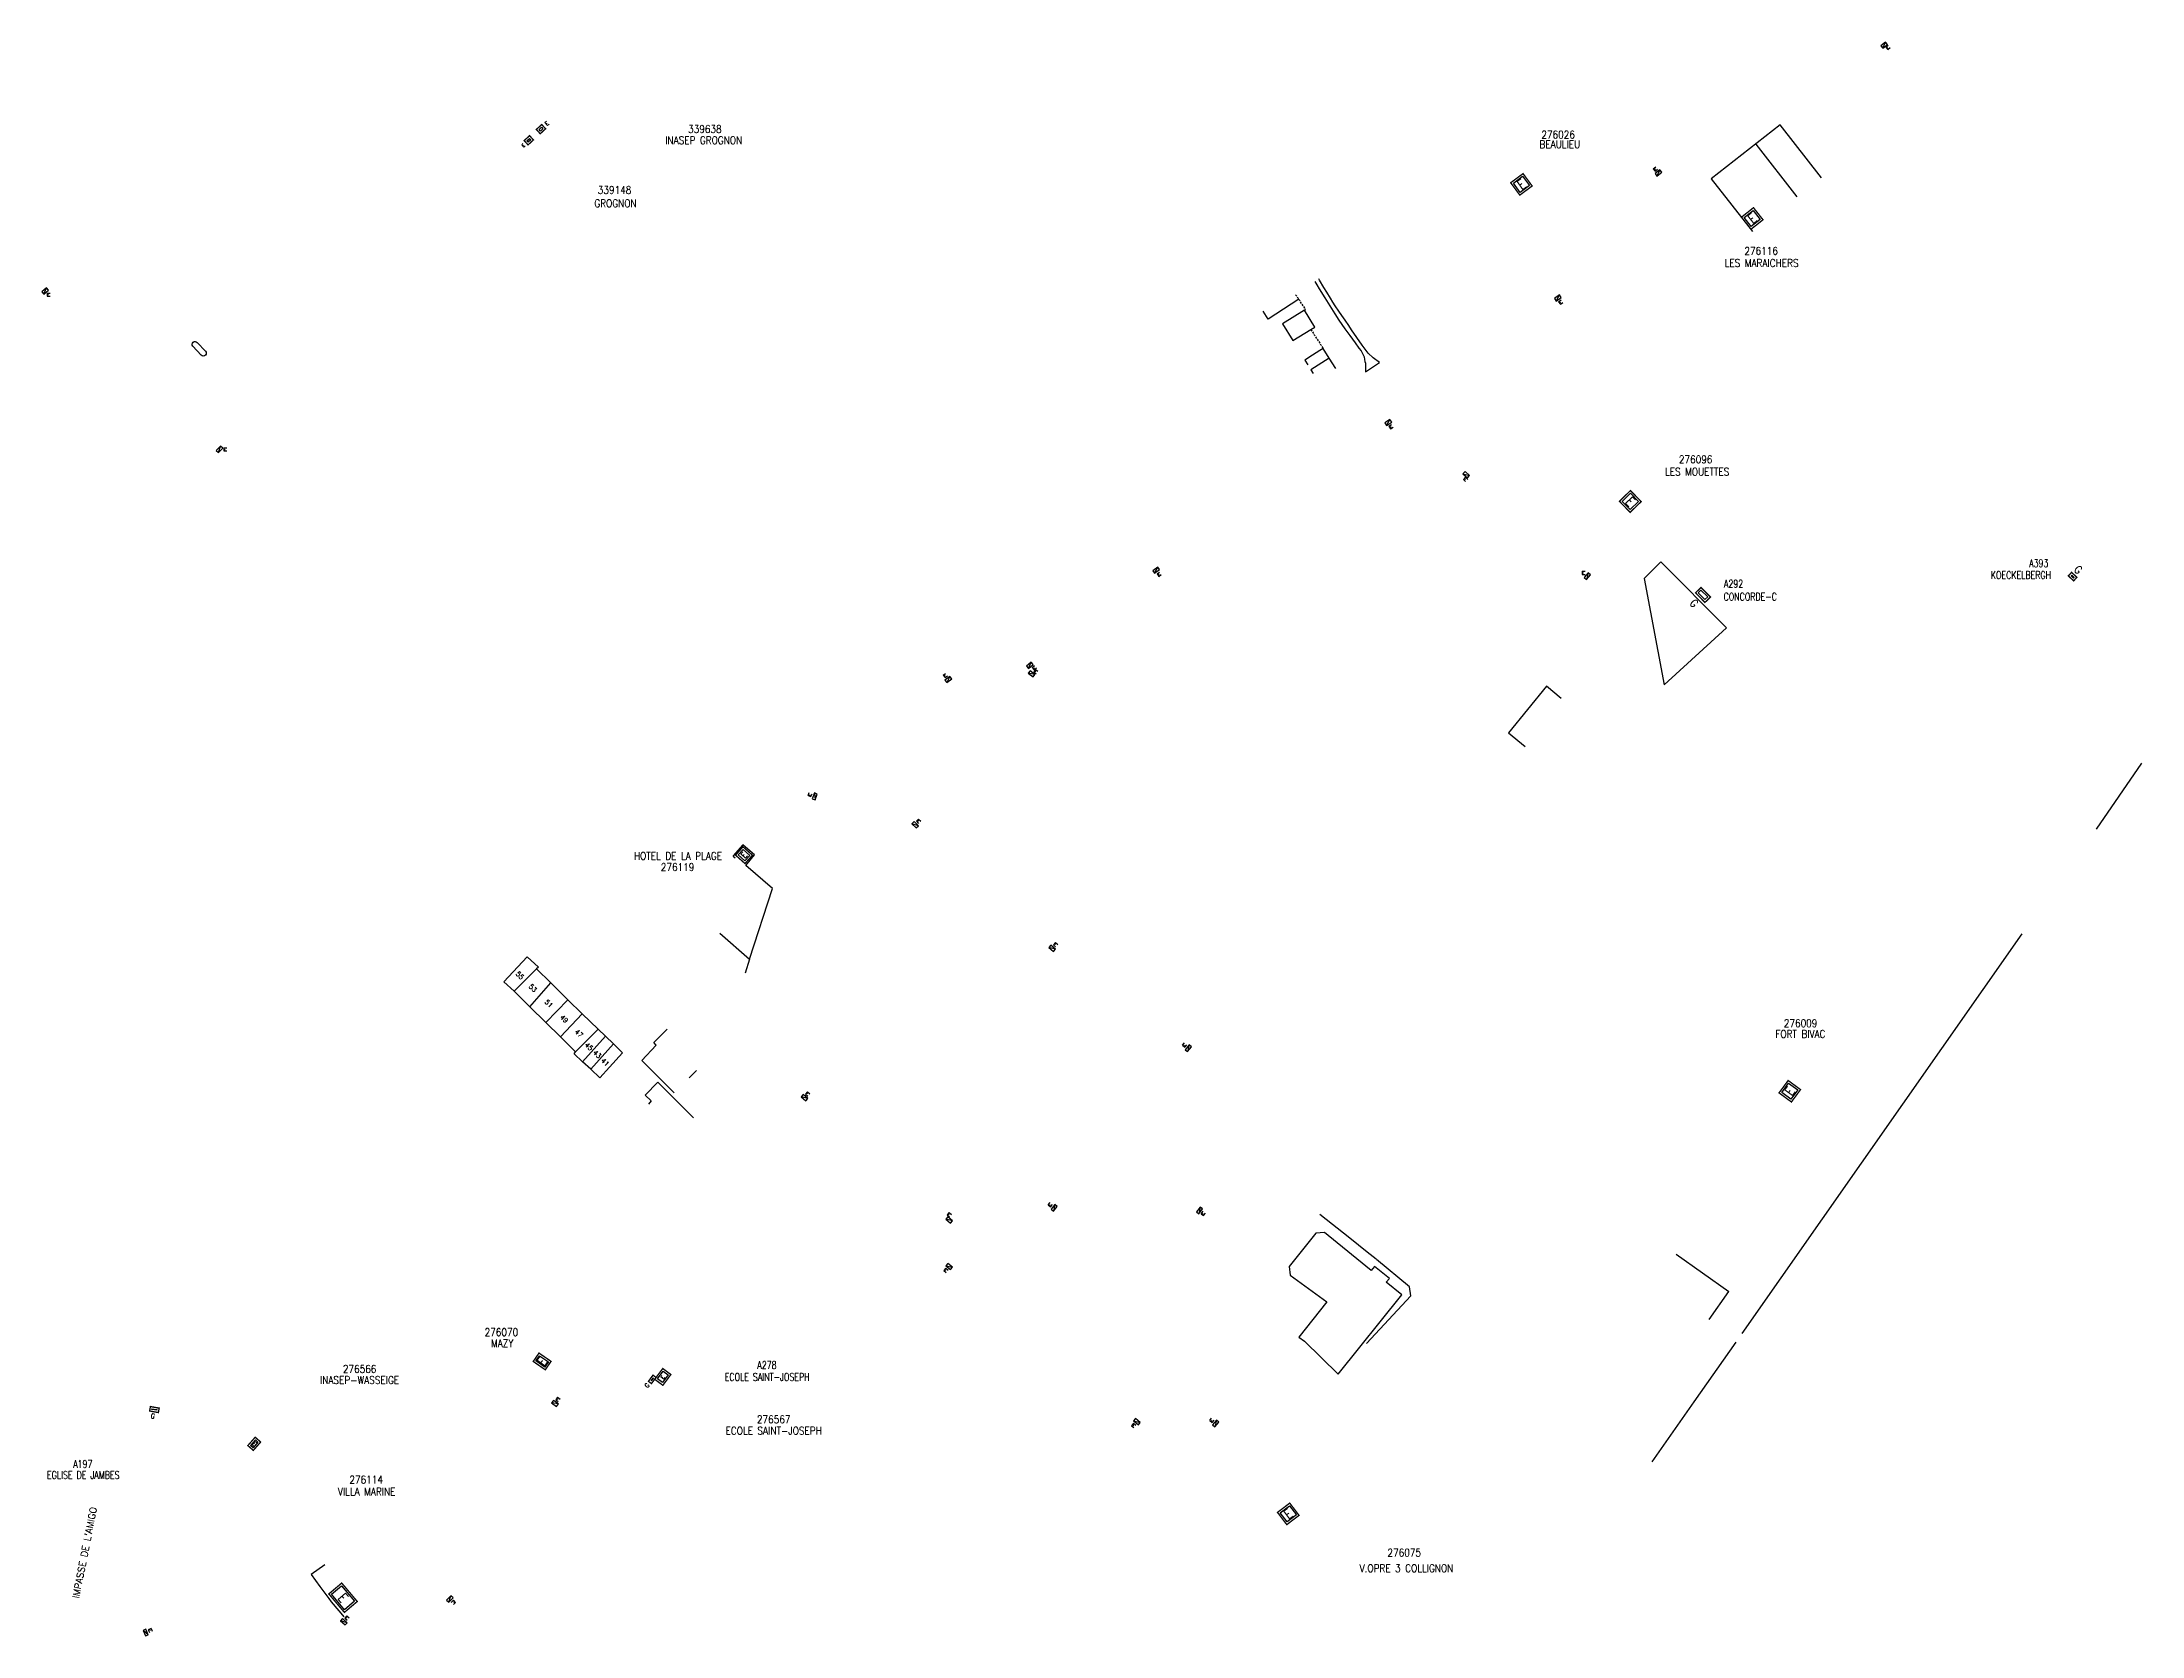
# Model space of a CAD drawing. Header units: millimetres. Extents: x 185009 to 186000, y 127000 to 127985.
# Drawn here: x 185453 to 186000, y 127570 to 127985 of the extents above; entities that cross this region are included whole.
import ezdxf
from ezdxf.enums import TextEntityAlignment as Align

# ---------------------------------------------------------------- set-up
doc = ezdxf.new("R2010")
doc.units = ezdxf.units.MM
doc.linetypes.add('DASHED', pattern=[0.75, 0.5, -0.25])
doc.layers.get('0').update_dxf_attribs({"linetype": 'CONTINUOUS'})
for name, color, linetype in [('G_210', 7, 'CONTINUOUS'), ('M_200', 7, 'CONTINUOUS'), ('W0008', 7, 'CONTINUOUS'), ('W0014', 7, 'CONTINUOUS'), ('W0071', 7, 'CONTINUOUS'), ('W0100', 7, 'CONTINUOUS'), ('W0112', 1, 'DASHED'), ('W0334', 7, 'CONTINUOUS'), ('W0430', 7, 'CONTINUOUS'), ('W0989', 7, 'CONTINUOUS'), ('W0991', 7, 'CONTINUOUS')]:
    doc.layers.add(name, color=color, linetype=linetype)
doc.styles.add('M_ROMANS', font='ROMANS.shx', dxfattribs={"width": 0.75})
doc.styles.get("Standard").update_dxf_attribs({"font": 'romans.shx', "width": 0.85})

# ---------------------------------------------------------------- blocks, each defined once
blk = doc.blocks.new('*U9')
at = {"layer": 'M_200', "color": 0, "linetype": 'Continuous', "const_width": 0.35, "flags": 128}
blk.add_lwpolyline([(3.34, 0.93), (1.43, -1.25), (0, 0), (1.91, 2.18)], close=True, dxfattribs=at)
at = {"layer": 'M_200', "color": 0, "linetype": 'Continuous'}
blk.add_lwpolyline([(1.96, 1.47), (2.64, 0.88), (1.38, -0.55), (0.71, 0.05)], close=True, dxfattribs=at)
at = {"layer": 'M_200', "insert": (1.68, 0.49), "char_height": 1.17, "width": 0.8897, "attachment_point": 5, "rotation": 318.7477}
blk.add_mtext('E', dxfattribs=at)
at = {"layer": 'M_200', "color": 0, "linetype": 'Continuous', "width": 0.85}
for tag, p in [('NUM', (2, 17.06)), ('NOM', (2, 10.65))]:
    blk.add_attdef(tag, text='', height=4, dxfattribs=at).set_placement(p, align=Align.MIDDLE)
at = {"layer": 'M_200', "color": 0, "linetype": 'Continuous', "style": 'M_ROMANS', "width": 0.75, "flags": 3}
for tag, p in [('DEF_COUP', (1.87, -5.49)), ('DEF_LEG', (1.87, -2.99)), ('DEF_TYPE', (1.87, -7.99))]:
    blk.add_attdef(tag, text='', height=1.2, dxfattribs=at).set_placement(p, align=Align.MIDDLE)
blk = doc.blocks.new('*U15')
at = {"layer": 'M_200', "color": 0, "linetype": 'Continuous', "const_width": 0.35, "flags": 128}
blk.add_lwpolyline([(0.77, 5.6), (3.19, 2.42), (0, 0), (-2.42, 3.19)], close=True, dxfattribs=at)
at = {"layer": 'M_200', "color": 0, "linetype": 'Continuous'}
blk.add_lwpolyline([(-1.72, 3.09), (0.67, 4.9), (2.49, 2.51), (0.1, 0.7)], close=True, dxfattribs=at)
at = {"layer": 'M_200', "insert": (0.38, 2.8), "char_height": 2.5, "width": 4, "attachment_point": 5, "rotation": 37.1924}
blk.add_mtext('E', dxfattribs=at)
at = {"layer": 'M_200', "color": 0, "linetype": 'Continuous', "width": 0.85}
for tag, p in [('NUM', (2, 17.06)), ('NOM', (2, 10.65))]:
    blk.add_attdef(tag, text='', height=4, dxfattribs=at).set_placement(p, align=Align.MIDDLE)
at = {"layer": 'M_200', "color": 0, "linetype": 'Continuous', "style": 'M_ROMANS', "width": 0.75, "flags": 3}
for tag, p in [('DEF_COUP', (1.87, -5.49)), ('DEF_LEG', (1.87, -2.99)), ('DEF_TYPE', (1.87, -7.99))]:
    blk.add_attdef(tag, text='', height=1.2, dxfattribs=at).set_placement(p, align=Align.MIDDLE)
blk = doc.blocks.new('*U16')
at = {"layer": 'M_200', "color": 0, "linetype": 'Continuous', "const_width": 0.35, "flags": 128}
blk.add_lwpolyline([(-0.85, 5.59), (2.37, 3.22), (0, 0), (-3.22, 2.37)], close=True, dxfattribs=at)
at = {"layer": 'M_200', "color": 0, "linetype": 'Continuous'}
blk.add_lwpolyline([(-2.52, 2.48), (-0.75, 4.89), (1.67, 3.12), (-0.11, 0.7)], close=True, dxfattribs=at)
at = {"layer": 'M_200', "insert": (-0.43, 2.8), "char_height": 2.5, "width": 4, "attachment_point": 5, "rotation": 53.6653}
blk.add_mtext('E', dxfattribs=at)
at = {"layer": 'M_200', "color": 0, "linetype": 'Continuous', "width": 0.85}
for tag, p in [('NUM', (2, 17.06)), ('NOM', (2, 10.65))]:
    blk.add_attdef(tag, text='', height=4, dxfattribs=at).set_placement(p, align=Align.MIDDLE)
at = {"layer": 'M_200', "color": 0, "linetype": 'Continuous', "style": 'M_ROMANS', "width": 0.75, "flags": 3}
for tag, p in [('DEF_COUP', (1.87, -5.49)), ('DEF_LEG', (1.87, -2.99)), ('DEF_TYPE', (1.87, -7.99))]:
    blk.add_attdef(tag, text='', height=1.2, dxfattribs=at).set_placement(p, align=Align.MIDDLE)
blk = doc.blocks.new('*U17')
at = {"layer": 'M_200', "color": 0, "linetype": 'Continuous', "const_width": 0.35, "flags": 128}
blk.add_lwpolyline([(5.66, -0.06), (2.8, -2.86), (0, 0), (2.86, 2.8)], close=True, dxfattribs=at)
at = {"layer": 'M_200', "color": 0, "linetype": 'Continuous'}
blk.add_lwpolyline([(2.85, 2.09), (4.95, -0.05), (2.81, -2.15), (0.71, -0.01)], close=True, dxfattribs=at)
at = {"layer": 'M_200', "insert": (2.83, -0.03), "char_height": 2.5, "width": 4, "attachment_point": 5, "rotation": 314.4165}
blk.add_mtext('E', dxfattribs=at)
at = {"layer": 'M_200', "color": 0, "linetype": 'Continuous', "width": 0.85}
for tag, p in [('NUM', (2, 17.06)), ('NOM', (2, 10.65))]:
    blk.add_attdef(tag, text='', height=4, dxfattribs=at).set_placement(p, align=Align.MIDDLE)
at = {"layer": 'M_200', "color": 0, "linetype": 'Continuous', "style": 'M_ROMANS', "width": 0.75, "flags": 3}
for tag, p in [('DEF_COUP', (1.87, -5.49)), ('DEF_LEG', (1.87, -2.99)), ('DEF_TYPE', (1.87, -7.99))]:
    blk.add_attdef(tag, text='', height=1.2, dxfattribs=at).set_placement(p, align=Align.MIDDLE)
blk = doc.blocks.new('*U23')
at = {"layer": 'M_200', "color": 0, "linetype": 'Continuous', "const_width": 0.35, "flags": 128}
blk.add_lwpolyline([(2.65, 3.82), (2.65, 0), (0, 0), (0, 3.82)], close=True, dxfattribs=at)
at = {"layer": 'M_200', "color": 0, "linetype": 'Continuous'}
blk.add_lwpolyline([(0.5, 3.32), (2.15, 3.32), (2.15, 0.5), (0.5, 0.5)], close=True, dxfattribs=at)
at = {"layer": 'M_200', "insert": (1.32, 1.91), "char_height": 2.5, "width": 2.6485, "attachment_point": 5}
blk.add_mtext('E', dxfattribs=at)
at = {"layer": 'M_200', "color": 0, "linetype": 'Continuous', "width": 0.85}
for tag, p in [('NUM', (2, 17.06)), ('NOM', (2, 10.65))]:
    blk.add_attdef(tag, text='', height=4, dxfattribs=at).set_placement(p, align=Align.MIDDLE)
at = {"layer": 'M_200', "color": 0, "linetype": 'Continuous', "style": 'M_ROMANS', "width": 0.75, "flags": 3}
for tag, p in [('DEF_COUP', (1.87, -5.49)), ('DEF_LEG', (1.87, -2.99)), ('DEF_TYPE', (1.87, -7.99))]:
    blk.add_attdef(tag, text='', height=1.2, dxfattribs=at).set_placement(p, align=Align.MIDDLE)
blk = doc.blocks.new('M_200_59')
at = {"layer": 'M_200', "color": 0, "linetype": 'Continuous', "const_width": 0.35, "flags": 128}
blk.add_lwpolyline([(4, 4), (4, 0), (0, 0), (0, 4)], close=True, dxfattribs=at)
at = {"layer": 'M_200', "color": 0, "linetype": 'Continuous'}
blk.add_lwpolyline([(0.5, 3.5), (3.5, 3.5), (3.5, 0.5), (0.5, 0.5)], close=True, dxfattribs=at)
at = {"layer": 'M_200', "insert": (2, 2), "char_height": 2.5, "width": 4, "attachment_point": 5}
blk.add_mtext('E', dxfattribs=at)
at = {"layer": 'M_200', "color": 0, "linetype": 'Continuous', "width": 0.85}
for tag, p in [('NUM', (2, 17.06)), ('NOM', (2, 10.65))]:
    blk.add_attdef(tag, text='', height=4, dxfattribs=at).set_placement(p, align=Align.MIDDLE)
at = {"layer": 'M_200', "color": 0, "linetype": 'Continuous', "style": 'M_ROMANS', "width": 0.75, "flags": 3}
for tag, p in [('DEF_COUP', (1.87, -5.49)), ('DEF_LEG', (1.87, -2.99)), ('DEF_TYPE', (1.87, -7.99))]:
    blk.add_attdef(tag, text='', height=1.2, dxfattribs=at).set_placement(p, align=Align.MIDDLE)
blk = doc.blocks.new('*U27')
at = {"flags": 128}
for points in [[(-1.06, 0.89), (-1.64, 1.45)], [(-0.51, 1.47), (-1.08, 2.02)], [(-0.78, 1.18), (-1.07, 1.46)], [(-1.06, 0.89), (-0.51, 1.47)], [(0.8, 0.8), (-0.8, 0.8)], [(-0.8, 0.8), (-0.8, 0)], [(0.8, 0.8), (-0.8, 0)], [(-0.8, 0), (0.8, 0)], [(0.8, 0), (0.8, 0.8)]]:
    blk.add_lwpolyline(points, dxfattribs=at)
blk = doc.blocks.new('*U34')
at = {"flags": 128}
for points in [[(0.8, 0.8), (-0.8, 0.8)], [(-0.8, 0.8), (-0.8, 0)], [(0.8, 0.8), (-0.8, 0)], [(-0.8, 0), (0.8, 0)], [(0.04, 1.14), (-0.56, 1.66)], [(0.56, 1.74), (-0.04, 2.26)], [(0.3, 1.44), (0, 1.7)], [(0.04, 1.14), (0.56, 1.74)], [(0.8, 0), (0.8, 0.8)]]:
    blk.add_lwpolyline(points, dxfattribs=at)
blk = doc.blocks.new('*U40')
at = {"flags": 128}
for points in [[(0.8, 0.8), (-0.8, 0.8)], [(-0.8, 0.8), (-0.8, 0)], [(0.8, 0.8), (-0.8, 0)], [(-0.8, 0), (0.8, 0)], [(0.05, 2.26), (-0.56, 1.75)], [(-0.56, 1.75), (-0.05, 1.14)], [(-0.26, 2.01), (0, 1.7)], [(0.05, 2.26), (0.56, 1.65)], [(0.8, 0), (0.8, 0.8)]]:
    blk.add_lwpolyline(points, dxfattribs=at)
blk = doc.blocks.new('*U29')
at = {"layer": 'M_200', "color": 0, "linetype": 'Continuous', "const_width": 0.35, "flags": 128}
blk.add_lwpolyline([(1.9, 1.5), (1.9, 0), (0, 0), (0, 1.5)], close=True, dxfattribs=at)
at = {"layer": 'M_200', "color": 0, "linetype": 'Continuous'}
blk.add_lwpolyline([(0.5, 1), (1.4, 1), (1.4, 0.5), (0.5, 0.5)], close=True, dxfattribs=at)
at = {"layer": 'M_200', "insert": (-1, 0.73), "char_height": 0.83, "width": 0.631, "attachment_point": 5}
blk.add_mtext('E', dxfattribs=at)
at = {"layer": 'M_200', "color": 0, "linetype": 'Continuous', "width": 0.85}
for tag, p in [('NUM', (2, 17.06)), ('NOM', (2, 10.65))]:
    blk.add_attdef(tag, text='', height=4, dxfattribs=at).set_placement(p, align=Align.MIDDLE)
at = {"layer": 'M_200', "color": 0, "linetype": 'Continuous', "style": 'M_ROMANS', "width": 0.75, "flags": 3}
for tag, p in [('DEF_COUP', (1.87, -5.49)), ('DEF_LEG', (1.87, -2.99)), ('DEF_TYPE', (1.87, -7.99))]:
    blk.add_attdef(tag, text='', height=1.2, dxfattribs=at).set_placement(p, align=Align.MIDDLE)
blk = doc.blocks.new('*U30')
at = {"layer": 'M_200', "color": 0, "linetype": 'Continuous', "const_width": 0.35, "flags": 128}
blk.add_lwpolyline([(1.9, 1.5), (1.9, 0), (0, 0), (0, 1.5)], close=True, dxfattribs=at)
at = {"layer": 'M_200', "color": 0, "linetype": 'Continuous'}
blk.add_lwpolyline([(0.5, 1), (1.4, 1), (1.4, 0.5), (0.5, 0.5)], close=True, dxfattribs=at)
at = {"layer": 'M_200', "insert": (3.09, 0.81), "char_height": 1.09, "width": 0.8283, "attachment_point": 5}
blk.add_mtext('E', dxfattribs=at)
at = {"layer": 'M_200', "color": 0, "linetype": 'Continuous', "width": 0.85}
for tag, p in [('NUM', (2, 17.06)), ('NOM', (2, 10.65))]:
    blk.add_attdef(tag, text='', height=4, dxfattribs=at).set_placement(p, align=Align.MIDDLE)
at = {"layer": 'M_200', "color": 0, "linetype": 'Continuous', "style": 'M_ROMANS', "width": 0.75, "flags": 3}
for tag, p in [('DEF_COUP', (1.87, -5.49)), ('DEF_LEG', (1.87, -2.99)), ('DEF_TYPE', (1.87, -7.99))]:
    blk.add_attdef(tag, text='', height=1.2, dxfattribs=at).set_placement(p, align=Align.MIDDLE)
blk = doc.blocks.new('*U31')
at = {"layer": 'M_200', "color": 0, "linetype": 'Continuous', "const_width": 0.35, "flags": 128}
blk.add_lwpolyline([(3.5, 2.63), (3.5, 0), (0, 0), (0, 2.63)], close=True, dxfattribs=at)
at = {"layer": 'M_200', "color": 0, "linetype": 'Continuous'}
blk.add_lwpolyline([(0.5, 2.13), (3, 2.13), (3, 0.5), (0.5, 0.5)], close=True, dxfattribs=at)
at = {"layer": 'M_200', "insert": (1.63, 1.27), "char_height": 0.961, "width": 1.3459, "attachment_point": 5}
blk.add_mtext('E', dxfattribs=at)
at = {"layer": 'M_200', "color": 0, "linetype": 'Continuous', "width": 0.85}
for tag, p in [('NUM', (2, 17.06)), ('NOM', (2, 10.65))]:
    blk.add_attdef(tag, text='', height=4, dxfattribs=at).set_placement(p, align=Align.MIDDLE)
at = {"layer": 'M_200', "color": 0, "linetype": 'Continuous', "style": 'M_ROMANS', "width": 0.75, "flags": 3}
for tag, p in [('DEF_COUP', (1.87, -5.49)), ('DEF_LEG', (1.87, -2.99)), ('DEF_TYPE', (1.87, -7.99))]:
    blk.add_attdef(tag, text='', height=1.2, dxfattribs=at).set_placement(p, align=Align.MIDDLE)
blk = doc.blocks.new('T430')
at = {"flags": 128}
for points in [[(0.8, 0.8), (-0.8, 0.8)], [(-0.8, 0.8), (-0.8, 0)], [(0.8, 0.8), (-0.8, 0)], [(-0.8, 0), (0.8, 0)], [(-0.4, 2.1), (0.4, 2.1)], [(-0.4, 2.1), (-0.4, 1.3)], [(-0.4, 1.7), (0, 1.7)], [(-0.4, 1.3), (0.4, 1.3)], [(0.8, 0), (0.8, 0.8)]]:
    blk.add_lwpolyline(points, dxfattribs=at)
blk = doc.blocks.new('*U54')
at = {"flags": 128}
for points in [[(0.8, 0.8), (-0.8, 0.8)], [(-0.8, 0.8), (-0.8, 0)], [(0.8, 0.8), (-0.8, 0)], [(-0.8, 0), (0.8, 0)], [(0.4, 2.1), (-0.4, 2.1)], [(0.4, 1.3), (-0.4, 1.3)], [(0.4, 1.7), (0, 1.7)], [(0.4, 1.3), (0.4, 2.1)], [(0.8, 0), (0.8, 0.8)]]:
    blk.add_lwpolyline(points, dxfattribs=at)
blk = doc.blocks.new('*U55')
at = {"flags": 128}
for points in [[(0.8, 0.8), (-0.8, 0.8)], [(-0.8, 0.8), (-0.8, 0)], [(0.8, 0.8), (-0.8, 0)], [(-0.8, 0), (0.8, 0)], [(0.39, 2.11), (-0.41, 2.09)], [(0.41, 1.31), (-0.39, 1.29)], [(0.4, 1.71), (0, 1.7)], [(0.41, 1.31), (0.39, 2.11)], [(0.8, 0), (0.8, 0.8)]]:
    blk.add_lwpolyline(points, dxfattribs=at)
blk = doc.blocks.new('*U56')
at = {"flags": 128}
for points in [[(0.8, 0.8), (-0.8, 0.8)], [(-0.8, 0.8), (-0.8, 0)], [(0.8, 0.8), (-0.8, 0)], [(-0.8, 0), (0.8, 0)], [(0.4, 2.1), (-0.4, 2.1)], [(0.4, 1.3), (-0.4, 1.3)], [(0.4, 1.7), (0, 1.7)], [(0.4, 1.3), (0.4, 2.1)], [(0.8, 0), (0.8, 0.8)]]:
    blk.add_lwpolyline(points, dxfattribs=at)
blk = doc.blocks.new('*U57')
at = {"flags": 128}
for points in [[(-0.27, 1.08), (-1.07, 1.09)], [(-0.26, 1.88), (-1.06, 1.89)], [(0.8, 0.8), (-0.8, 0.8)], [(-0.8, 0.8), (-0.8, 0)], [(0.8, 0.8), (-0.8, 0)], [(-0.8, 0), (0.8, 0)], [(-0.27, 1.48), (-0.67, 1.48)], [(-0.27, 1.08), (-0.26, 1.88)], [(0.8, 0), (0.8, 0.8)]]:
    blk.add_lwpolyline(points, dxfattribs=at)
blk = doc.blocks.new('*U59')
at = {"flags": 128}
for points in [[(-0.09, 2.07), (-0.89, 2.07)], [(-0.09, 1.27), (-0.89, 1.27)], [(0.8, 0.8), (-0.8, 0.8)], [(-0.8, 0.8), (-0.8, 0)], [(0.8, 0.8), (-0.8, 0)], [(-0.8, 0), (0.8, 0)], [(-0.09, 1.67), (-0.49, 1.67)], [(-0.09, 1.27), (-0.09, 2.07)], [(0.8, 0), (0.8, 0.8)]]:
    blk.add_lwpolyline(points, dxfattribs=at)
blk = doc.blocks.new('*U58')
at = {"flags": 128}
for points in [[(0.8, 0.8), (-0.8, 0.8)], [(-0.8, 0.8), (-0.8, 0)], [(0.8, 0.8), (-0.8, 0)], [(-0.8, 0), (0.8, 0)], [(0.13, 1.93), (0.93, 1.93)], [(0.13, 1.93), (0.13, 1.13)], [(0.13, 1.53), (0.53, 1.53)], [(0.13, 1.13), (0.93, 1.13)], [(0.8, 0), (0.8, 0.8)]]:
    blk.add_lwpolyline(points, dxfattribs=at)
blk = doc.blocks.new('*U62')
at = {"flags": 128}
for points in [[(-1.26, 1.83), (-0.46, 1.83)], [(-1.26, 1.83), (-1.26, 1.03)], [(-1.26, 1.43), (-0.86, 1.43)], [(-1.26, 1.03), (-0.46, 1.03)], [(0.8, 0.8), (-0.8, 0.8)], [(-0.8, 0.8), (-0.8, 0)], [(0.8, 0.8), (-0.8, 0)], [(-0.8, 0), (0.8, 0)], [(0.8, 0), (0.8, 0.8)]]:
    blk.add_lwpolyline(points, dxfattribs=at)
blk = doc.blocks.new('*U61')
at = {"flags": 128}
for points in [[(0.8, 0.8), (-0.8, 0.8)], [(-0.8, 0.8), (-0.8, 0)], [(0.8, 0.8), (-0.8, 0)], [(-0.8, 0), (0.8, 0)], [(0.4, 2.1), (-0.4, 2.1)], [(0.4, 1.3), (-0.4, 1.3)], [(0.4, 1.7), (0, 1.7)], [(0.4, 1.3), (0.4, 2.1)], [(0.8, 0), (0.8, 0.8)]]:
    blk.add_lwpolyline(points, dxfattribs=at)
blk = doc.blocks.new('*U60')
at = {"flags": 128}
for points in [[(0.8, 0.8), (-0.8, 0.8)], [(-0.8, 0.8), (-0.8, 0)], [(0.8, 0.8), (-0.8, 0)], [(-0.8, 0), (0.8, 0)], [(0.4, 2.1), (-0.4, 2.1)], [(0.4, 1.3), (-0.4, 1.3)], [(0.4, 1.7), (0, 1.7)], [(0.4, 1.3), (0.4, 2.1)], [(0.8, 0), (0.8, 0.8)]]:
    blk.add_lwpolyline(points, dxfattribs=at)
blk = doc.blocks.new('*U64')
at = {"flags": 128}
for points in [[(-0.01, 1.06), (-0.81, 1.08)], [(0.8, 0.8), (-0.8, 0.8)], [(-0.8, 0.8), (-0.8, 0)], [(0.8, 0.8), (-0.8, 0)], [(-0.8, 0), (0.8, 0)], [(0.01, 1.86), (-0.79, 1.88)], [(0, 1.46), (-0.4, 1.47)], [(-0.01, 1.06), (0.01, 1.86)], [(0.8, 0), (0.8, 0.8)]]:
    blk.add_lwpolyline(points, dxfattribs=at)
blk = doc.blocks.new('*U65')
at = {"layer": 'M_200', "color": 0, "linetype": 'Continuous', "const_width": 0.35, "flags": 128}
blk.add_lwpolyline([(6.88, 3.38), (6.21, -0.96), (0, 0), (0.67, 4.34)], close=True, dxfattribs=at)
at = {"layer": 'M_200', "color": 0, "linetype": 'Continuous'}
blk.add_lwpolyline([(1.09, 3.77), (6.31, 2.97), (5.79, -0.39), (0.57, 0.42)], close=True, dxfattribs=at)
at = {"layer": 'M_200', "insert": (3.44, 1.69), "char_height": 2.5, "width": 6.284, "attachment_point": 5, "rotation": 351.1992}
blk.add_mtext('E', dxfattribs=at)
at = {"layer": 'M_200', "color": 0, "linetype": 'Continuous', "width": 0.85}
for tag, p in [('NUM', (2, 17.06)), ('NOM', (2, 10.65))]:
    blk.add_attdef(tag, text='', height=4, dxfattribs=at).set_placement(p, align=Align.MIDDLE)
at = {"layer": 'M_200', "color": 0, "linetype": 'Continuous', "style": 'M_ROMANS', "width": 0.75, "flags": 3}
for tag, p in [('DEF_COUP', (1.87, -5.49)), ('DEF_LEG', (1.87, -2.99)), ('DEF_TYPE', (1.87, -7.99))]:
    blk.add_attdef(tag, text='', height=1.2, dxfattribs=at).set_placement(p, align=Align.MIDDLE)
blk = doc.blocks.new('*U66')
at = {"layer": 'M_200', "color": 0, "linetype": 'Continuous', "const_width": 0.35, "flags": 128}
blk.add_lwpolyline([(0.66, 5.62), (3.14, 2.48), (0, 0), (-2.48, 3.14)], close=True, dxfattribs=at)
at = {"layer": 'M_200', "color": 0, "linetype": 'Continuous'}
blk.add_lwpolyline([(-1.78, 3.06), (0.58, 4.92), (2.44, 2.56), (0.08, 0.7)], close=True, dxfattribs=at)
at = {"layer": 'M_200', "insert": (0.33, 2.81), "char_height": 2.5, "width": 4, "attachment_point": 5, "rotation": 38.3239}
blk.add_mtext('E', dxfattribs=at)
at = {"layer": 'M_200', "color": 0, "linetype": 'Continuous', "width": 0.85}
for tag, p in [('NUM', (2, 17.06)), ('NOM', (2, 10.65))]:
    blk.add_attdef(tag, text='', height=4, dxfattribs=at).set_placement(p, align=Align.MIDDLE)
at = {"layer": 'M_200', "color": 0, "linetype": 'Continuous', "style": 'M_ROMANS', "width": 0.75, "flags": 3}
for tag, p in [('DEF_COUP', (1.87, -5.49)), ('DEF_LEG', (1.87, -2.99)), ('DEF_TYPE', (1.87, -7.99))]:
    blk.add_attdef(tag, text='', height=1.2, dxfattribs=at).set_placement(p, align=Align.MIDDLE)
blk = doc.blocks.new('*U67')
at = {"flags": 128}
for points in [[(0.8, 0.8), (-0.8, 0.8)], [(-0.8, 0.8), (-0.8, 0)], [(0.8, 0.8), (-0.8, 0)], [(-0.8, 0), (0.8, 0)], [(0.8, 0), (0.8, 0.8)], [(-0.39, -0.46), (0.41, -0.46)], [(-0.39, -0.46), (-0.39, -1.26)], [(-0.39, -0.86), (0.01, -0.86)], [(-0.39, -1.26), (0.41, -1.26)]]:
    blk.add_lwpolyline(points, dxfattribs=at)
blk = doc.blocks.new('*U102')
at = {"layer": 'G_210', "color": 0, "linetype": 'Continuous', "const_width": 0.35, "flags": 128}
blk.add_lwpolyline([(0.02, 2.59), (1.06, 2.05), (0, 0), (-1.04, 0.54)], close=True, dxfattribs=at)
at = {"layer": 'G_210', "color": 0, "linetype": 'Continuous'}
blk.add_lwpolyline([(-0.37, 0.75), (0.23, 1.92), (0.39, 1.84), (-0.21, 0.67)], close=True, dxfattribs=at)
at = {"layer": 'G_210', "insert": (1.51, 0.4), "char_height": 1.26, "width": 1.1651, "attachment_point": 5, "rotation": 62.6708}
blk.add_mtext('G', dxfattribs=at)
at = {"layer": 'G_210', "color": 0, "linetype": 'Continuous', "width": 0.75}
for tag, height, p in [('NUM', 4, (2, 16)), ('NOM', 4, (2, 11)), ('BCL', 3, (2, 7))]:
    blk.add_attdef(tag, text='', height=height, dxfattribs=at).set_placement(p, align=Align.MIDDLE)
at = {"layer": 'G_210', "color": 0, "linetype": 'Continuous', "width": 0.75, "flags": 3}
for tag, p in [('DEF_COUP', (2.14, -5.61)), ('DEF_LEG', (2.14, -3.11)), ('DEF_TYPE', (2.14, -8.11))]:
    blk.add_attdef(tag, text='', height=1.2, dxfattribs=at).set_placement(p, align=Align.MIDDLE)
blk = doc.blocks.new('*U103')
at = {"layer": 'G_210', "color": 0, "linetype": 'Continuous', "const_width": 0.35, "flags": 128}
blk.add_lwpolyline([(0.03, 2.23), (0.92, 1.77), (0, 0), (-0.88, 0.46)], close=True, dxfattribs=at)
at = {"layer": 'G_210', "color": 0, "linetype": 'Continuous'}
blk.add_lwpolyline([(-0.21, 0.67), (0.25, 1.56), (0.24, 1.56), (-0.21, 0.67)], close=True, dxfattribs=at)
at = {"layer": 'G_210', "insert": (-1.07, -0.66), "char_height": 1.16, "width": 0.9226, "attachment_point": 5, "rotation": 62.6708}
blk.add_mtext('G', dxfattribs=at)
at = {"layer": 'G_210', "color": 0, "linetype": 'Continuous', "width": 0.75}
for tag, height, p in [('NUM', 4, (2, 16)), ('NOM', 4, (2, 11)), ('BCL', 3, (2, 7))]:
    blk.add_attdef(tag, text='', height=height, dxfattribs=at).set_placement(p, align=Align.MIDDLE)
at = {"layer": 'G_210', "color": 0, "linetype": 'Continuous', "width": 0.75, "flags": 3}
for tag, p in [('DEF_COUP', (2.14, -5.61)), ('DEF_LEG', (2.14, -3.11)), ('DEF_TYPE', (2.14, -8.11))]:
    blk.add_attdef(tag, text='', height=1.2, dxfattribs=at).set_placement(p, align=Align.MIDDLE)
blk = doc.blocks.new('*U106')
at = {"layer": 'G_210', "color": 0, "linetype": 'Continuous', "const_width": 0.35, "flags": 128}
blk.add_lwpolyline([(-0.17, 4.03), (1.61, 3.11), (0, 0), (-1.78, 0.92)], close=True, dxfattribs=at)
at = {"layer": 'G_210', "color": 0, "linetype": 'Continuous'}
blk.add_lwpolyline([(-1.1, 1.13), (0.04, 3.35), (0.93, 2.89), (-0.21, 0.67)], close=True, dxfattribs=at)
at = {"layer": 'G_210', "insert": (2.7, 0.48), "char_height": 2.04, "width": 2.7576, "attachment_point": 5, "rotation": 62.6708}
blk.add_mtext('G', dxfattribs=at)
at = {"layer": 'G_210', "color": 0, "linetype": 'Continuous', "width": 0.75}
for tag, height, p in [('NUM', 4, (2, 16)), ('NOM', 4, (2, 11)), ('BCL', 3, (2, 7))]:
    blk.add_attdef(tag, text='', height=height, dxfattribs=at).set_placement(p, align=Align.MIDDLE)
at = {"layer": 'G_210', "color": 0, "linetype": 'Continuous', "width": 0.75, "flags": 3}
for tag, p in [('DEF_COUP', (2.14, -5.61)), ('DEF_LEG', (2.14, -3.11)), ('DEF_TYPE', (2.14, -8.11))]:
    blk.add_attdef(tag, text='', height=1.2, dxfattribs=at).set_placement(p, align=Align.MIDDLE)
blk = doc.blocks.new('*U108')
at = {"layer": 'G_210', "color": 0, "linetype": 'Continuous', "const_width": 0.35, "flags": 128}
blk.add_lwpolyline([(-0.24, 2.25), (0.87, 1.68), (0, 0), (-1.11, 0.57)], close=True, dxfattribs=at)
at = {"layer": 'G_210', "color": 0, "linetype": 'Continuous'}
blk.add_lwpolyline([(-0.44, 0.79), (-0.03, 1.58), (0.19, 1.47), (-0.21, 0.67)], close=True, dxfattribs=at)
at = {"layer": 'G_210', "insert": (-2.23, 2.06), "char_height": 2.04, "width": 1.1487, "attachment_point": 5, "rotation": 62.6708}
blk.add_mtext('G', dxfattribs=at)
at = {"layer": 'G_210', "color": 0, "linetype": 'Continuous', "width": 0.75}
for tag, height, p in [('NUM', 4, (2, 16)), ('NOM', 4, (2, 11)), ('BCL', 3, (2, 7))]:
    blk.add_attdef(tag, text='', height=height, dxfattribs=at).set_placement(p, align=Align.MIDDLE)
at = {"layer": 'G_210', "color": 0, "linetype": 'Continuous', "width": 0.75, "flags": 3}
for tag, p in [('DEF_COUP', (2.14, -5.61)), ('DEF_LEG', (2.14, -3.11)), ('DEF_TYPE', (2.14, -8.11))]:
    blk.add_attdef(tag, text='', height=1.2, dxfattribs=at).set_placement(p, align=Align.MIDDLE)
blk = doc.blocks.new('*U146')
at = {"layer": 'M_200', "color": 0, "linetype": 'Continuous', "const_width": 0.35, "flags": 128}
blk.add_lwpolyline([(2.91, 3.3), (2.91, 0), (0, 0), (0, 3.3)], close=True, dxfattribs=at)
at = {"layer": 'M_200', "color": 0, "linetype": 'Continuous'}
blk.add_lwpolyline([(0.5, 2.8), (2.41, 2.8), (2.41, 0.5), (0.5, 0.5)], close=True, dxfattribs=at)
at = {"layer": 'M_200', "insert": (1.48, 1.65), "char_height": 1.61, "width": 3.9717, "attachment_point": 5}
blk.add_mtext('E', dxfattribs=at)
at = {"layer": 'M_200', "color": 0, "linetype": 'Continuous', "width": 0.85}
for tag, p in [('NUM', (2, 17.06)), ('NOM', (2, 10.65))]:
    blk.add_attdef(tag, text='', height=4, dxfattribs=at).set_placement(p, align=Align.MIDDLE)
at = {"layer": 'M_200', "color": 0, "linetype": 'Continuous', "style": 'M_ROMANS', "width": 0.75, "flags": 3}
for tag, p in [('DEF_COUP', (1.87, -5.49)), ('DEF_LEG', (1.87, -2.99)), ('DEF_TYPE', (1.87, -7.99))]:
    blk.add_attdef(tag, text='', height=1.2, dxfattribs=at).set_placement(p, align=Align.MIDDLE)

msp = doc.modelspace()

# ---------------------------------------------------------------- linework, layer by layer
at = {"layer": 'W0008', "color": 252, "flags": 128}
for points in [[(185988.16, 127780.38), (186000, 127797.58)], [(185895.86, 127649.07), (185968.8, 127753.09)], [(185872.39, 127615.64), (185883.32, 127631.23), (185894.26, 127646.82)]]:
    msp.add_lwpolyline(points, dxfattribs=at)
at = {"layer": 'W0014', "color": 252, "flags": 128}
for points in [[(185800.54, 127668.44), (185798.22, 127670.27), (185793.72, 127673.83), (185785.91, 127680.01)], [(185798.04, 127646.48), (185809.59, 127658.88), (185809.24, 127661.24), (185800.64, 127668.36)]]:
    msp.add_lwpolyline(points, dxfattribs=at)
at = {"layer": 'W0071', "color": 252, "flags": 128}
for points in [[(185784.58, 127922.95), (185785.05, 127922.07), (185785.71, 127921), (185787.17, 127918.67), (185788.91, 127915.87), (185789.74, 127914.55), (185790.79, 127912.87), (185792.4, 127910.65), (185793.7, 127908.87), (185795.1, 127906.94), (185796.06, 127905.61), (185796.61, 127904.86), (185797.39, 127903.36), (185797.54, 127902.66), (185797.63, 127902.15), (185797.72, 127901.64), (185797.73, 127899.44)], [(185801.43, 127901.82), (185799.74, 127903.04), (185798.49, 127904.28), (185797.69, 127905.34), (185796.89, 127906.4), (185794.15, 127910.38), (185793.39, 127911.5), (185792.43, 127912.9), (185791.63, 127914.06), (185790.82, 127915.24), (185789.89, 127916.59), (185789.29, 127917.56), (185788.67, 127918.57), (185787.7, 127920.15), (185786.95, 127921.34), (185785.77, 127923.26), (185785.59, 127923.63)], [(185797.73, 127899.44), (185801.43, 127901.82)]]:
    msp.add_lwpolyline(points, dxfattribs=at)
at = {"layer": 'W0100', "color": 252, "flags": 128}
for points in [[(185916.54, 127949.97), (185905.79, 127963.71), (185887.78, 127949.66), (185898.52, 127935.93)], [(185899.39, 127958.72), (185910.11, 127944.96)], [(185780.37, 127918.37), (185772.42, 127913.13), (185771.11, 127915.24)], [(185778.84, 127907.56), (185783.51, 127910.42), (185784.59, 127911.09), (185781.87, 127915.48), (185776.14, 127911.89), (185778.84, 127907.56)], [(185788.33, 127902.96), (185786.75, 127905.5), (185785.87, 127904.98), (185783.92, 127903.74), (185781.97, 127902.5), (185782.75, 127901.24)], [(185790.02, 127900.3), (185788.33, 127902.96), (185783.55, 127899.97), (185784.14, 127898.95)], [(185874.68, 127849.93), (185870.36, 127845.61), (185875.57, 127817.96), (185891.75, 127832.74), (185874.68, 127849.93)], [(185848.74, 127814.37), (185844.92, 127817.59), (185835.04, 127805.42), (185839.38, 127801.9)], [(185629.6, 127753.25), (185637.36, 127746.53), (185637.36, 127746.53), (185643.33, 127764.87), (185643.33, 127764.87), (185636.39, 127770.89), (185636.39, 127770.89), (185636.39, 127770.89), (185638.62, 127773.66), (185638.62, 127773.66), (185635.6, 127776.28), (185635.6, 127776.28), (185633.08, 127773.37), (185633.08, 127773.37), (185633.1, 127773.35), (185633.59, 127772.92)], [(185573.36, 127740.65), (185579.43, 127747.09), (185582.36, 127744.4), (185581.87, 127744.02), (185576.02, 127738.15), (185573.36, 127740.65)], [(185637.36, 127746.53), (185636.17, 127742.88)], [(185584.29, 127730.02), (185580.13, 127734.11), (185585.62, 127740.32)], [(185581.87, 127744.02), (185585.62, 127740.32), (185590.05, 127735.96), (185593.75, 127732.3), (185597.88, 127728.31), (185599.83, 127726.42), (185601.89, 127724.43), (185604.28, 127722.12)], [(185580.13, 127734.11), (185576.02, 127738.15)], [(185588.12, 127726.25), (185584.29, 127730.02), (185590.05, 127735.96)], [(185592.02, 127722.41), (185588.12, 127726.25), (185593.75, 127732.3)], [(185593.87, 127719.82), (185591.65, 127721.9), (185592.02, 127722.41), (185597.88, 127728.31)], [(185617.72, 127711.75), (185609.27, 127720.16), (185613.05, 127724.12), (185612.38, 127724.79), (185615.87, 127728.31)], [(185595.98, 127717.85), (185593.87, 127719.82), (185599.83, 127726.42)], [(185604.28, 127722.12), (185600.86, 127718.36), (185598.36, 127715.61), (185595.98, 127717.85), (185601.89, 127724.43)], [(185621.59, 127715.64), (185623.48, 127717.56)], [(185622.76, 127705.16), (185622.76, 127705.16), (185613.48, 127714.47), (185610.18, 127711.12), (185611.74, 127709.64), (185610.98, 127708.72)], [(185790.63, 127638.47), (185807.23, 127659.09), (185803.1, 127662.41), (185804.04, 127663.4), (185800.13, 127666.52), (185799.27, 127665.48), (185788.05, 127674.55), (185787.09, 127675.32), (185784.83, 127675.19), (185777.92, 127666.48), (185778.18, 127664.22), (185787.71, 127657.28), (185780.38, 127648.11), (185781.85, 127647.07), (185790.63, 127638.47)], [(185878.64, 127669.71), (185892.43, 127659.98)], [(185887.31, 127652.72), (185892.43, 127659.98)], [(185526.76, 127588.8), (185523.19, 127586.29), (185523.19, 127586.29), (185525.46, 127583.2), (185525.46, 127583.2), (185527.73, 127580.1), (185528.41, 127579.16), (185530.39, 127576.85), (185530.89, 127576.27), (185531.71, 127575.31), (185531.71, 127575.31)]]:
    msp.add_lwpolyline(points, dxfattribs=at)
at = {"layer": 'W0112', "color": 252, "flags": 128}
for points in [[(185781.87, 127915.48), (185782.17, 127915.65), (185780.37, 127918.37), (185779.56, 127919.52)], [(185783.51, 127910.42), (185786.75, 127905.5)]]:
    msp.add_lwpolyline(points, dxfattribs=at)
at = {"layer": 'W0334', "color": 252}
msp.add_lwpolyline([(185494.52, 127903.74), (185492.34, 127906.06, -0.975288), (185493.48, 127907.1), (185495.64, 127904.83, -0.983848)], format="xyb", close=True, dxfattribs=at)

# ---------------------------------------------------------------- block references
at = {"layer": 'G_210'}
ref = msp.add_blockref('*U108', (185980.81, 127846.29), dxfattribs=dict(at, rotation=254.7521046973436))
ref.add_attrib('NUM', 'A393', dxfattribs={"color": 0, "linetype": 'Continuous', "height": 2, "width": 0.75}).set_placement((185973.11, 127849.6), align=Align.MIDDLE)
ref.add_attrib('NOM', 'KOECKELBERGH', dxfattribs={"color": 0, "linetype": 'Continuous', "height": 2, "width": 0.75}).set_placement((185968.47, 127846.5), align=Align.MIDDLE)
ref = msp.add_blockref('*U106', (185883.72, 127841.89), dxfattribs=dict(at, rotation=251.8467841867299))
ref.add_attrib('NUM', 'A292', dxfattribs={"color": 0, "linetype": 'Continuous', "height": 2, "width": 0.75}).set_placement((185893.63, 127844.24), align=Align.MIDDLE)
ref.add_attrib('NOM', 'CONCORDE-C', dxfattribs={"color": 0, "linetype": 'Continuous', "height": 2, "width": 0.75}).set_placement((185897.97, 127840.87), align=Align.MIDDLE)
ref = msp.add_blockref('*U103', (185611.79, 127636.01), dxfattribs=dict(at, rotation=350.497655197068))
ref.add_attrib('NUM', 'A278', dxfattribs={"color": 0, "linetype": 'Continuous', "height": 2, "width": 0.75}).set_placement((185641.87, 127640.82), align=Align.MIDDLE)
ref.add_attrib('NOM', 'ECOLE SAINT-JOSEPH', dxfattribs={"color": 0, "linetype": 'Continuous', "height": 2, "width": 0.75}).set_placement((185641.93, 127637.73), align=Align.MIDDLE)
ref = msp.add_blockref('*U102', (185481.09, 127628.88), dxfattribs=dict(at, rotation=287.1730280705937))
ref.add_attrib('NUM', 'A197', dxfattribs={"color": 0, "linetype": 'Continuous', "height": 2, "width": 0.75}).set_placement((185463.68, 127615.06), align=Align.MIDDLE)
ref.add_attrib('NOM', 'EGLISE DE JAMBES', dxfattribs={"color": 0, "linetype": 'Continuous', "height": 2, "width": 0.75}).set_placement((185463.8, 127612.21), align=Align.MIDDLE)
at = {"layer": 'M_200'}
ref = msp.add_blockref('*U30', (185582.82, 127961.41), dxfattribs=dict(at, rotation=42.49953560810823))
ref.add_attrib('NUM', '339638', dxfattribs={"color": 0, "linetype": 'Continuous', "height": 2, "width": 0.85}).set_placement((185625.7, 127962.62), align=Align.MIDDLE)
ref.add_attrib('NOM', 'INASEP GROGNON', dxfattribs={"color": 0, "linetype": 'Continuous', "height": 2, "width": 0.85}).set_placement((185625.39, 127959.72), align=Align.MIDDLE)
ref = msp.add_blockref('*U29', (185579.65, 127958.51), dxfattribs=dict(at, rotation=42.49953560810825))
ref.add_attrib('NUM', '339148', dxfattribs={"color": 0, "linetype": 'Continuous', "height": 2, "width": 0.85}).set_placement((185602.19, 127946.78), align=Align.MIDDLE)
ref.add_attrib('NOM', 'GROGNON', dxfattribs={"color": 0, "linetype": 'Continuous', "height": 2, "width": 0.85}).set_placement((185602.42, 127943.3), align=Align.MIDDLE)
ref = msp.add_blockref('M_200_59', (185837.95, 127945.43), dxfattribs=dict(at, rotation=36.42184698117438))
ref.add_attrib('NUM', '276026', dxfattribs={"color": 0, "linetype": 'Continuous', "height": 2, "width": 0.85}).set_placement((185847.94, 127961.19), align=Align.MIDDLE)
ref.add_attrib('NOM', 'BEAULIEU', dxfattribs={"color": 0, "linetype": 'Continuous', "height": 2, "width": 0.85}).set_placement((185848.39, 127958.67), align=Align.MIDDLE)
ref = msp.add_blockref('*U66', (185898.15, 127936.53), dxfattribs=at)
ref.add_attrib('NUM', '276116', dxfattribs={"color": 0, "linetype": 'Continuous', "height": 2, "width": 0.85}).set_placement((185900.81, 127930.92), align=Align.MIDDLE)
ref.add_attrib('NOM', 'LES MARAICHERS', dxfattribs={"color": 0, "linetype": 'Continuous', "height": 2, "width": 0.85}).set_placement((185900.92, 127927.75), align=Align.MIDDLE)
ref = msp.add_blockref('*U17', (185863.9, 127865.7), dxfattribs=at)
ref.add_attrib('NUM', '276096', dxfattribs={"color": 0, "linetype": 'Continuous', "height": 2, "width": 0.85}).set_placement((185883.75, 127876.61), align=Align.MIDDLE)
ref.add_attrib('NOM', 'LES MOUETTES', dxfattribs={"color": 0, "linetype": 'Continuous', "height": 2, "width": 0.85}).set_placement((185884.14, 127873.4), align=Align.MIDDLE)
ref = msp.add_blockref('*U146', (185636.16, 127771.4), dxfattribs=dict(at, rotation=48.39517754617005))
ref.add_attrib('NUM', 'HOTEL DE LA PLAGE', dxfattribs={"color": 0, "linetype": 'Continuous', "height": 2, "width": 0.85}).set_placement((185618.71, 127773.4), align=Align.MIDDLE)
ref.add_attrib('NOM', '276119', dxfattribs={"color": 0, "linetype": 'Continuous', "height": 2, "width": 0.85}).set_placement((185618.59, 127770.47), align=Align.MIDDLE)
ref = msp.add_blockref('*U16', (185908.69, 127709.33), dxfattribs=at)
ref.add_attrib('NUM', '276009', dxfattribs={"color": 0, "linetype": 'Continuous', "height": 2, "width": 0.85}).set_placement((185911.08, 127729.84), align=Align.MIDDLE)
ref.add_attrib('NOM', 'FORT BIVAC', dxfattribs={"color": 0, "linetype": 'Continuous', "height": 2, "width": 0.85}).set_placement((185911.03, 127727.04), align=Align.MIDDLE)
ref = msp.add_blockref('*U23', (185584.14, 127639.61), dxfattribs=dict(at, rotation=55.4541420724594))
ref.add_attrib('NUM', '276070', dxfattribs={"color": 0, "linetype": 'Continuous', "height": 2, "width": 0.85}).set_placement((185572.7, 127649.4), align=Align.MIDDLE)
ref.add_attrib('NOM', 'MAZY', dxfattribs={"color": 0, "linetype": 'Continuous', "height": 2, "width": 0.85}).set_placement((185572.93, 127646.48), align=Align.MIDDLE)
ref = msp.add_blockref('*U9', (185506.67, 127619.87, -81.79), dxfattribs=at)
ref.add_attrib('NUM', '276566', dxfattribs={"color": 0, "linetype": 'Continuous', "height": 2, "width": 0.85}).set_placement((185535.79, 127639.83, -81.79), align=Align.MIDDLE)
ref.add_attrib('NOM', 'INASEP-WASSEIGE', dxfattribs={"color": 0, "linetype": 'Continuous', "height": 2, "width": 0.85}).set_placement((185535.77, 127636.91, -81.79), align=Align.MIDDLE)
ref = msp.add_blockref('*U31', (185614.76, 127635.56), dxfattribs=dict(at, rotation=53.4587705920182))
ref.add_attrib('NUM', '276567', dxfattribs={"color": 0, "linetype": 'Continuous', "height": 2, "width": 0.85}).set_placement((185643.62, 127626.69), align=Align.MIDDLE)
ref.add_attrib('NOM', 'ECOLE SAINT-JOSEPH', dxfattribs={"color": 0, "linetype": 'Continuous', "height": 2, "width": 0.85}).set_placement((185643.62, 127623.72), align=Align.MIDDLE)
ref = msp.add_blockref('*U65', (185527.76, 127581.25), dxfattribs=dict(at, rotation=318.9136553182806))
ref.add_attrib('NUM', '276114', dxfattribs={"color": 0, "linetype": 'Continuous', "height": 2, "width": 0.85}).set_placement((185537.49, 127611), align=Align.MIDDLE)
ref.add_attrib('NOM', 'VILLA MARINE', dxfattribs={"color": 0, "linetype": 'Continuous', "height": 2, "width": 0.85}).set_placement((185537.62, 127607.88), align=Align.MIDDLE)
ref = msp.add_blockref('*U15', (185777.26, 127599.29), dxfattribs=at)
ref.add_attrib('NUM', '276075', dxfattribs={"color": 0, "linetype": 'Continuous', "height": 2, "width": 0.85}).set_placement((185807.85, 127592.01), align=Align.MIDDLE)
ref.add_attrib('NOM', 'V.OPRE 3 COLLIGNON', dxfattribs={"color": 0, "linetype": 'Continuous', "height": 2, "width": 0.85}).set_placement((185808.43, 127587.94), align=Align.MIDDLE)
at = {"layer": 'W0430'}
for name, p, rotation in [('*U64', (185932.58, 127984.77), 219.7710884002678), ('T430', (185874.31, 127950.89), 37.68290142736046), ('*U34', (185453.66, 127920.81), 220.6977518755291), ('*U56', (185847.63, 127918.97), 215.0514716417511), ('*U55', (185803.47, 127886.57), 213.4061334019517), ('*U27', (185499.01, 127879.53), 223.9244036943613), ('*U57', (185824.28, 127872.95), 138.9670846873181), ('*U54', (185743.02, 127848.1), 216.2815469999393), ('*U40', (185855.86, 127846), 49.87629959494205), ('T430', (185689.34, 127819), 36.71645081805405), ('*U59', (185710.06, 127823.33), 220.7565485847122), ('*U58', (185710.55, 127820.49), 322.5498013118241), ('T430', (185654.69, 127788.75), 68.97889940544908), ('T430', (185680.18, 127781.22), 315.4845821977973), ('T430', (185715.89, 127749.03), 317.9404324285489), ('T430', (185751.93, 127723.04), 49.89398121273735), ('T430', (185651.38, 127710.14), 320.0084661668694), ('*U62', (185689.09, 127678.32), 320.2613307188867), ('T430', (185716.98, 127681.54), 50.25580762224764), ('*U67', (185754.84, 127680.84), 51.97484786806596), ('*U61', (185689.57, 127666.8), 140.5758876621877), ('T430', (185586.44, 127630.53), 323.8847507331536), ('*U60', (185738.5, 127626.41), 140.2659364502915), ('T430', (185759.05, 127625.36), 50.3506782897821), ('T430', (185558.99, 127580.21), 226.6641516245913), ('T430', (185531.37, 127573.69), 318.913658117121), ('T430', (185479.69, 127571.03), 293.8756091293063)]:
    msp.add_blockref(name, p, dxfattribs=dict(at, rotation=rotation))

# ---------------------------------------------------------------- texts
at = {"layer": 'W0989', "color": 252}
msp.add_text("IMPASSE DE L'AMIGO", height=1.75, rotation=78.8631, dxfattribs=at).set_placement((185464.16, 127592), align=Align.MIDDLE)
at = {"layer": 'W0991', "color": 252}
for s, p in [('55', (185577.53, 127742.27)), ('53', (185580.91, 127738.99)), ('51', (185585.05, 127734.93)), ('49', (185589.05, 127730.99)), ('47', (185592.91, 127727.19)), ('45', (185595.51, 127723.79)), ('43', (185597.67, 127721.76)), ('41', (185599.73, 127719.7))]:
    msp.add_text(s, height=1.25, rotation=315.0636, dxfattribs=at).set_placement(p, align=Align.MIDDLE)

doc.saveas('drawing.dxf')
